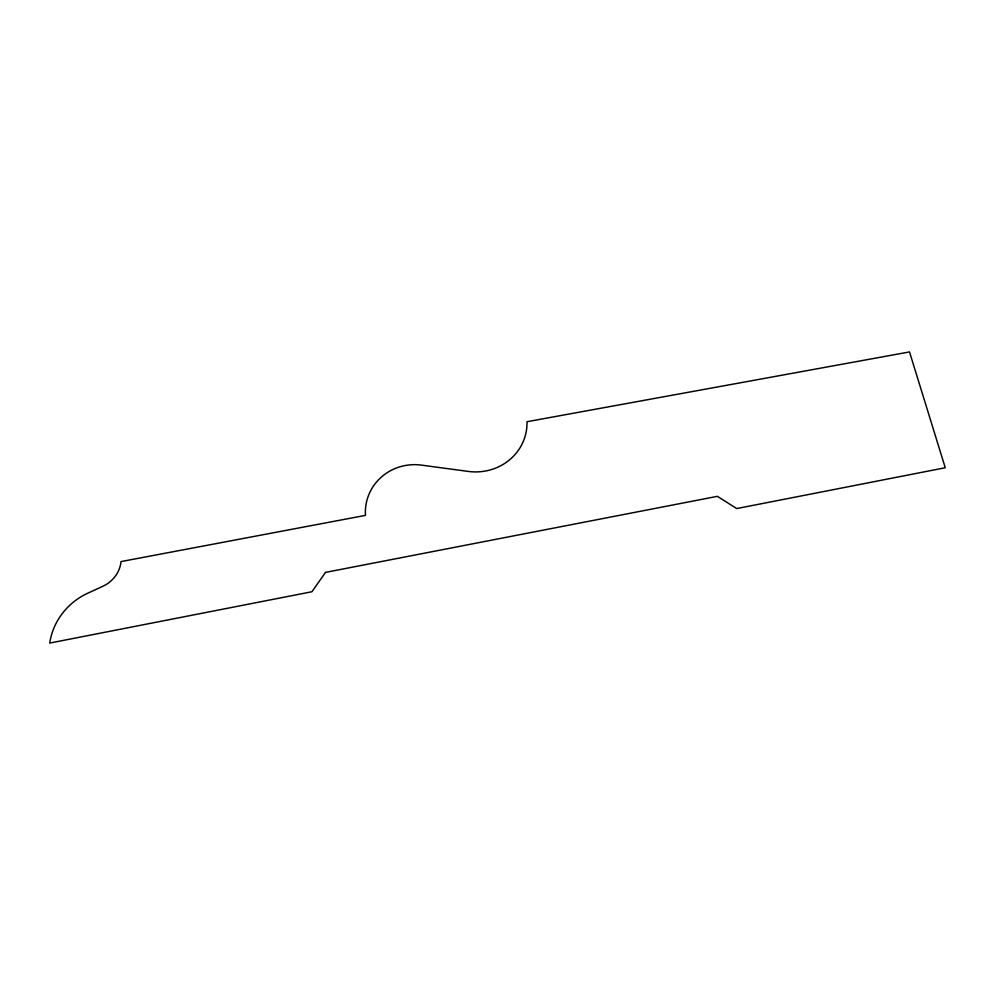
<?xml version="1.0" encoding="UTF-8"?>
<svg xmlns="http://www.w3.org/2000/svg" width="995" height="995" viewBox="0 0 995 995"><rect width="100%" height="100%" fill="white"/><g stroke="black" fill="none" stroke-linecap="round" stroke-linejoin="round"><path stroke-width="1.49" d="M325.502 572.386L311.933 591.739L49.75 643.068A63.717 59.613 -32.5 0 1 87.883 593.144L102.783 586.316A30.447 28.246 -25.7 0 0 121.017 561.578L365.476 515.373A49.476 47.822 4.6 0 1 421.395 465.113L468.235 471.419A52.76 50.024 12.9 0 0 527.014 421.706L909.517 351.931L945.25 467.749L736.698 508.569L717.407 496.331L325.502 572.386"/></g></svg>
